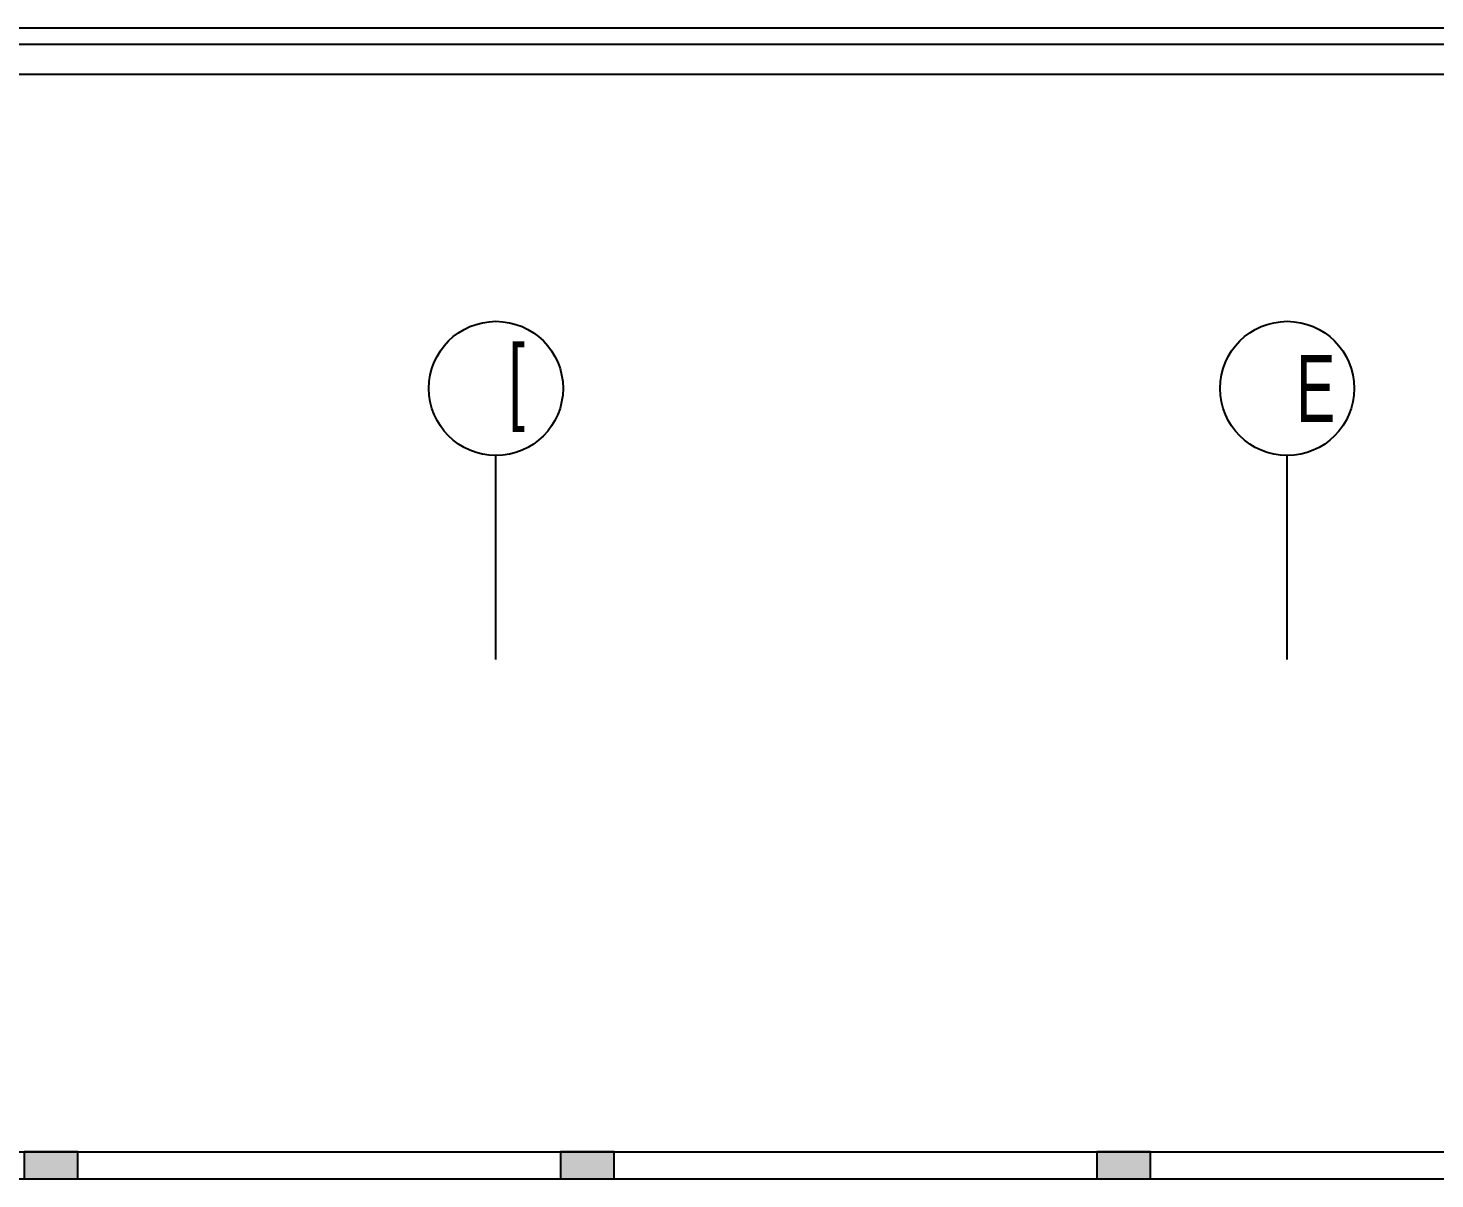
# Model space of a CAD drawing. Header units: metres. Extents: x -658 to -58, y -713 to -118.
# Drawn here: x -92.84 to -82.35, y -127.35 to -118.77 of the extents above; entities that cross this region are included whole.
import ezdxf

# ---------------------------------------------------------------- set-up
doc = ezdxf.new("R2010")
doc.units = ezdxf.units.M
doc.header["$LTSCALE"] = 100
doc.layers.add('Fram', color=7, linetype='Continuous', lineweight=25)
doc.layers.add('plan', color=8, linetype='Continuous')
doc.styles.add('XARB', font='xarb.shx', dxfattribs={"width": 0.65})

# ---------------------------------------------------------------- blocks, each defined once
blk = doc.blocks.new('GREGEF')
h = blk.add_hatch(color=256)
h.dxf.hatch_style = 1
h.paths.add_polyline_path([(-211.625, -127.351), (-211.225, -127.351), (-211.225, -127.151), (-211.625, -127.151)])
h = blk.add_hatch(color=256)
h.dxf.hatch_style = 1
h.paths.add_polyline_path([(-207.625, -127.351), (-207.225, -127.351), (-207.225, -127.151), (-207.625, -127.151)])
h = blk.add_hatch(color=256)
h.dxf.hatch_style = 1
h.paths.add_polyline_path([(-203.625, -127.351), (-203.225, -127.351), (-203.225, -127.151), (-203.625, -127.151)])
for points in [[(-211.625, -127.351), (-211.225, -127.351), (-211.225, -127.151), (-211.625, -127.151)], [(-207.625, -127.351), (-207.225, -127.351), (-207.225, -127.151), (-207.625, -127.151)], [(-203.625, -127.351), (-203.225, -127.351), (-203.225, -127.151), (-203.625, -127.151)]]:
    blk.add_lwpolyline(points, close=True)
blk = doc.blocks.new('G5GT5ET53')
at = {"ltscale": 0.025}
for p, q in [((-208.106, -123.48), (-208.106, -121.959)), ((-202.206, -123.48), (-202.206, -121.959))]:
    blk.add_line(p, q, dxfattribs=at)
for centre in [(-208.106, -121.459), (-202.206, -121.459)]:
    blk.add_circle(centre, 0.5)
at = {"char_height": 0.5, "width": 0.84167, "attachment_point": 5, "style": 'XARB'}
for s, insert in [('[', (-207.951, -121.459)), ('E', (-201.993, -121.459))]:
    blk.add_mtext(s, dxfattribs=dict(at, insert=insert))
blk = doc.blocks.new('A$Cc2be8e3e')
at = {"layer": 'plan'}
for p, q in [((-1.803, 21.309), (-41.803, 21.309)), ((-28.704, 21.109), (-11.003, 21.109))]:
    blk.add_line(p, q, dxfattribs=at)
for name in ['G5GT5ET53', 'GREGEF']:
    blk.add_blockref(name, (188.202, 148.461), dxfattribs=at)
blk = doc.blocks.new('Fram')
for p, q in [((-0.2175, 28.7104), (-40.6907, 28.7104)), ((-0.302, 28.626), (-40.6063, 28.626)), ((-0.4575, 28.4705), (-40.4507, 28.4705))]:
    blk.add_line(p, q)

msp = doc.modelspace()

# ---------------------------------------------------------------- block references
at = {"layer": 'Fram', "linetype": 'Continuous', "xscale": 1.443331752045014, "yscale": 1.443331752045014, "zscale": 1.443331752045014}
msp.add_blockref('Fram', (-59.973, -160.212), dxfattribs=at)
at = {"layer": 'plan'}
msp.add_blockref('A$Cc2be8e3e', (-69.448, -148.461), dxfattribs=at)

doc.saveas('drawing.dxf')
